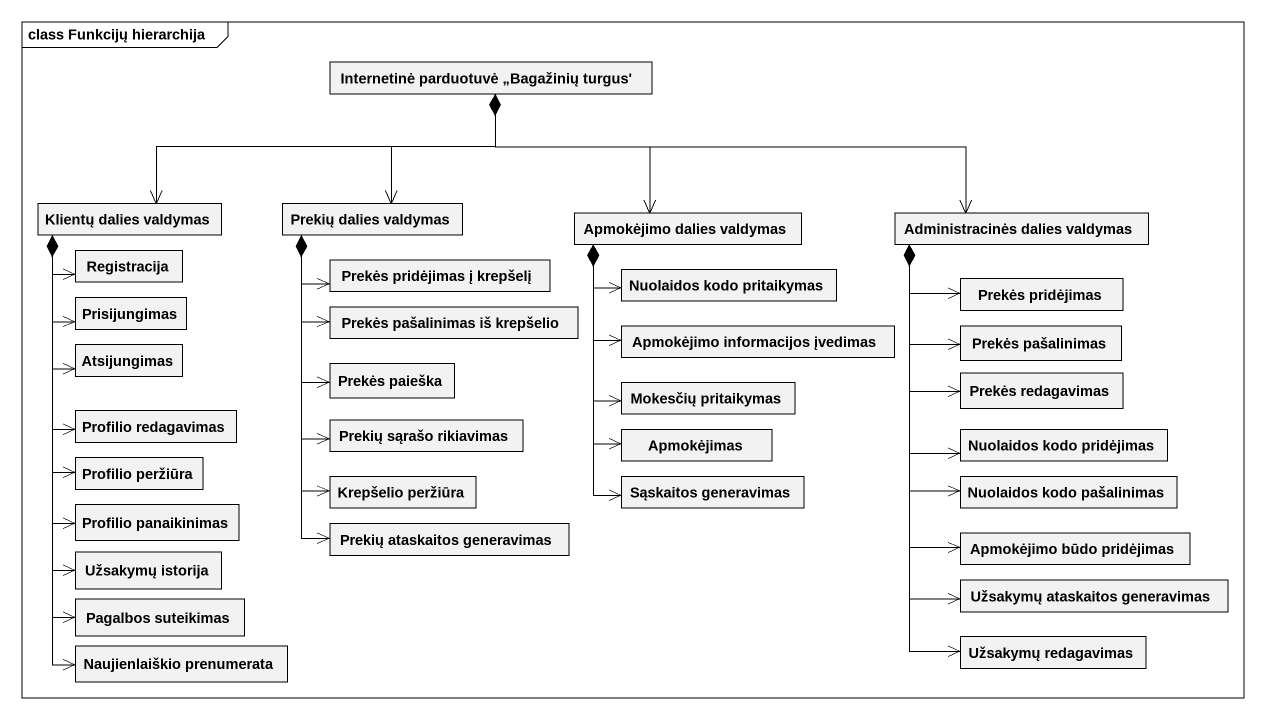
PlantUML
@startuml
mainframe class Funkcijų hierarchija
hide circle
hide empty members
class "Internetinė parduotuvė „Bagažinių turgus'" as Internetinė_parduotuvė
class "Klientų dalies valdymas" as Klientų_dalies_valdymas
class "Prekių dalies valdymas" as Prekių_dalies_valdymas
class "Apmokėjimo dalies valdymas" as Apmokėjimo_dalies_valdymas
class "Administracinės dalies valdymas" as Administracinės_dalies
class Registracija
class Prisijungimas
class "Prekės pridėjimas į krepšelį" as Prekės_pridėjimas_į_krepšelį
class "Nuolaidos kodo pritaikymas" as Nuolaidos_kodo_pritaikymas
class "Prekės pridėjimas" as Prekės_pridėjimas
class Atsijungimas
class "Prekės pašalinimas iš krepšelio" as Prekės_pašalinimas_iš
class "Apmokėjimo informacijos įvedimas" as Apmokėjimo_informacijos
class "Prekės pašalinimas" as Prekės_pašalinimas
class "Profilio redagavimas" as Profilio_redagavimas
class "Prekės paieška" as Prekės_paieška
class "Prekių sąrašo rikiavimas" as Prekių_sąrašo_rikiavimas
class "Mokesčių pritaikymas" as Mokesčių_pritaikymas
class "Prekės redagavimas" as Prekės_redagavimas
class "Profilio peržiūra" as Profilio_peržiūra
class "Krepšelio peržiūra" as Krepšelio_peržiūra
class Apmokėjimas
class "Sąskaitos generavimas" as Sąskaitos_generavimas
class "Nuolaidos kodo pridėjimas" as Nuolaidos_kodo_pridėjimas
class "Nuolaidos kodo pašalinimas" as Nuolaidos_kodo_pašalinimas
class "Profilio panaikinimas" as Profilio_panaikinimas
class "Prekių ataskaitos generavimas" as Prekių_ataskaitos
class "Apmokėjimo būdo pridėjimas" as Apmokėjimo_būdo_pridėjimas
class "Užsakymų istorija" as Užsakymų_istorija
class "Pagalbos suteikimas" as Pagalbos_suteikimas
class "Užsakymų ataskaitos generavimas" as Užsakymų_ataskaitos
class "Naujienlaiškio prenumerata" as Naujienlaiškio_prenumerata
class "Užsakymų redagavimas" as Užsakymų_redagavimas
Internetinė_parduotuvė *-left-> Klientų_dalies_valdymas
Internetinė_parduotuvė *--> Prekių_dalies_valdymas
Internetinė_parduotuvė *--> Apmokėjimo_dalies_valdymas
Internetinė_parduotuvė *-right-> Administracinės_dalies
Klientų_dalies_valdymas *--> Registracija
Klientų_dalies_valdymas *--> Prisijungimas
Klientų_dalies_valdymas *--> Atsijungimas
Klientų_dalies_valdymas *--> Profilio_redagavimas
Klientų_dalies_valdymas *--> Profilio_peržiūra
Klientų_dalies_valdymas *--> Profilio_panaikinimas
Klientų_dalies_valdymas *--> Užsakymų_istorija
Klientų_dalies_valdymas *--> Pagalbos_suteikimas
Klientų_dalies_valdymas *--> Naujienlaiškio_prenumerata
Prekių_dalies_valdymas *--> Prekės_pridėjimas_į_krepšelį
Prekių_dalies_valdymas *--> Prekės_pašalinimas_iš
Prekių_dalies_valdymas *--> Prekės_paieška
Prekių_dalies_valdymas *--> Prekių_sąrašo_rikiavimas
Prekių_dalies_valdymas *--> Krepšelio_peržiūra
Prekių_dalies_valdymas *--> Prekių_ataskaitos
Apmokėjimo_dalies_valdymas *--> Nuolaidos_kodo_pritaikymas
Apmokėjimo_dalies_valdymas *--> Apmokėjimo_informacijos
Apmokėjimo_dalies_valdymas *--> Mokesčių_pritaikymas
Apmokėjimo_dalies_valdymas *--> Apmokėjimas
Apmokėjimo_dalies_valdymas *--> Sąskaitos_generavimas
Administracinės_dalies *--> Prekės_pridėjimas
Administracinės_dalies *--> Prekės_pašalinimas
Administracinės_dalies *--> Prekės_redagavimas
Administracinės_dalies *--> Nuolaidos_kodo_pridėjimas
Administracinės_dalies *--> Nuolaidos_kodo_pašalinimas
Administracinės_dalies *--> Apmokėjimo_būdo_pridėjimas
Administracinės_dalies *--> Užsakymų_ataskaitos
Administracinės_dalies --> Užsakymų_redagavimas
@enduml
